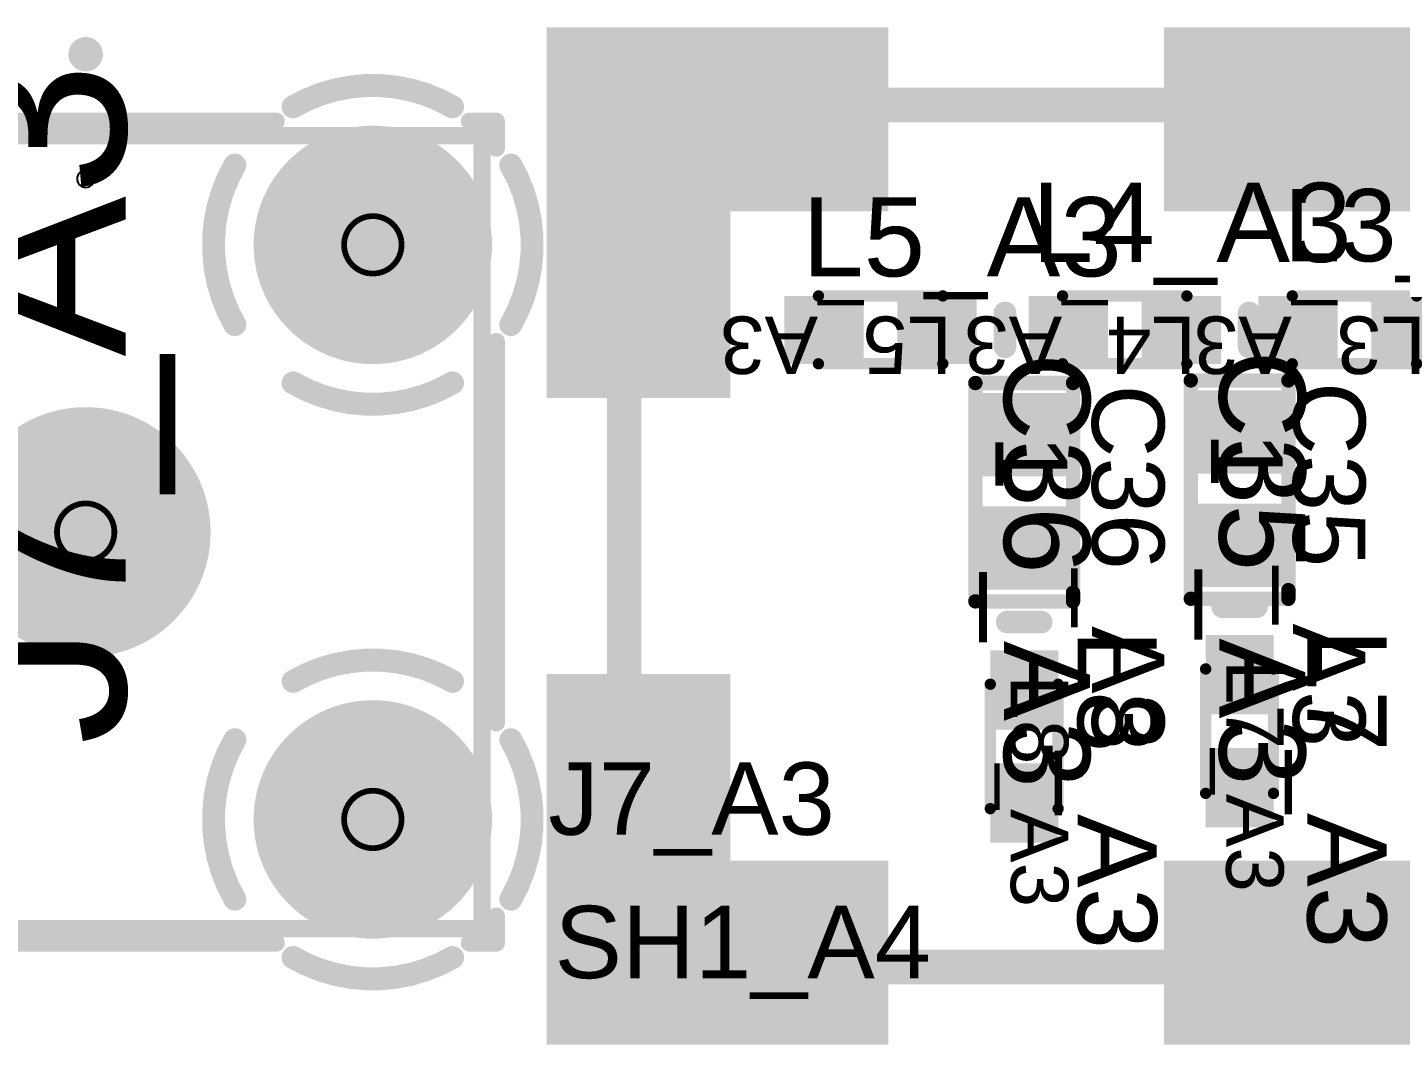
# Model space of a CAD drawing. Header units: inches. Extents: x -0.3 to 12.2, y -3.2 to 4.4.
# Drawn here: x 0.1597 to 0.6379, y 2.203 to 2.557 of the extents above; entities that cross this region are included whole.
import ezdxf

# ---------------------------------------------------------------- set-up
doc = ezdxf.new("R2010")
doc.units = ezdxf.units.IN
doc.header["$MEASUREMENT"] = 0
for name, color, linetype in [('Board Layer Stack Bottom Overlay', 54, 'Continuous'), ('Board Layer Stack Bottom Solder', 6, 'Continuous'), ('Bottom Layer_L8', 5, 'Continuous'), ('FAB', 56, 'Continuous'), ('FAB_DWG_INFO', 1, 'Continuous'), ('Inner_L3', 76, 'Continuous'), ('Inner_L6', 156, 'Continuous'), ('Mechanical 13', 56, 'Continuous'), ('Pad Holes', 156, 'Continuous'), ('Plane_L2', 76, 'Continuous'), ('Plane_L4', 136, 'Continuous'), ('Plane_L5', 16, 'Continuous'), ('Plane_L7', 216, 'Continuous'), ('Top Assembly', 6, 'Continuous'), ('Top Overlay', 2, 'Continuous'), ('Top Paste', 8, 'Continuous'), ('Top Solder', 216, 'Continuous'), ('TOP_L1', 1, 'Continuous')]:
    doc.layers.add(name, color=color, linetype=linetype)
doc.styles.add('Arial', font='', dxfattribs={"height": 0.2})
doc.styles.get('Arial').set_extended_font_data('Arial')

# ---------------------------------------------------------------- blocks, each defined once
blk = doc.blocks.new('RF_S__22')
at = {"layer": 'Top Paste'}
for points in [[(-0.41, 0.175), (-0.41, 0.115), (-0.525, 0.115), (-0.525, 0.175)], [(-0.525, 0.175), (-0.465, 0.175), (-0.465, 0.05), (-0.525, 0.05)], [(-0.17, 0.175), (-0.17, 0.115), (-0.31, 0.115), (-0.31, 0.175)], [(-0.525, -0.05), (-0.465, -0.05), (-0.465, -0.175), (-0.525, -0.175)], [(-0.525, -0.175), (-0.525, -0.115), (-0.41, -0.115), (-0.41, -0.175)], [(-0.31, -0.175), (-0.31, -0.115), (-0.17, -0.115), (-0.17, -0.175)]]:
    blk.add_hatch(color=8, dxfattribs=at).paths.add_polyline_path(points)
at = {"layer": 'Top Solder'}
for points in [[(-0.408, 0.177), (-0.408, 0.113), (-0.527, 0.113), (-0.527, 0.177)], [(-0.527, 0.177), (-0.463, 0.177), (-0.463, 0.048), (-0.527, 0.048)], [(-0.168, 0.177), (-0.168, 0.113), (-0.312, 0.113), (-0.312, 0.177)], [(-0.527, -0.048), (-0.463, -0.048), (-0.463, -0.177), (-0.527, -0.177)], [(-0.527, -0.177), (-0.527, -0.113), (-0.408, -0.113), (-0.408, -0.177)], [(-0.312, -0.177), (-0.312, -0.113), (-0.168, -0.113), (-0.168, -0.177)]]:
    blk.add_hatch(color=216, dxfattribs=at).paths.add_polyline_path(points)
at = {"layer": 'TOP_L1'}
for points in [[(-0.41, 0.175), (-0.41, 0.115), (-0.525, 0.115), (-0.525, 0.175)], [(-0.525, 0.175), (-0.465, 0.175), (-0.465, 0.05), (-0.525, 0.05)], [(-0.17, 0.175), (-0.17, 0.115), (-0.31, 0.115), (-0.31, 0.175)], [(-0.525, -0.05), (-0.465, -0.05), (-0.465, -0.175), (-0.525, -0.175)], [(-0.525, -0.175), (-0.525, -0.115), (-0.41, -0.115), (-0.41, -0.175)], [(-0.31, -0.175), (-0.31, -0.115), (-0.17, -0.115), (-0.17, -0.175)]]:
    blk.add_hatch(color=1, dxfattribs=at).paths.add_polyline_path(points)
at = {"layer": 'Top Assembly'}
for points in [[(-0.5, 0.15, 0.012, 0.012, 0), (0.5, 0.15, 0.012, 0.012, 0)], [(-0.5, -0.15, 0.012, 0.012, 0), (-0.5, 0.15, 0.012, 0.012, 0)], [(-0.5, -0.15, 0.012, 0.012, 0), (0.5, -0.15, 0.012, 0.012, 0)]]:
    blk.add_lwpolyline(points, format="xyseb", dxfattribs=at)
for points in [[(-0.503, 0.15, 0.006, 0.006, 1), (-0.497, 0.15, 0.006, 0.006, 1)], [(-0.503, 0.15, 0.006, 0.006, 1), (-0.497, 0.15, 0.006, 0.006, 1)], [(-0.503, -0.15, 0.006, 0.006, 1), (-0.497, -0.15, 0.006, 0.006, 1)], [(-0.503, -0.15, 0.006, 0.006, 1), (-0.497, -0.15, 0.006, 0.006, 1)]]:
    blk.add_lwpolyline(points, format="xyseb", close=True, dxfattribs=at)
blk = doc.blocks.new('C0402_68')
at = {"layer": 'Top Paste'}
for points in [[(-0.031, -0.0125), (-0.031, 0.0125), (-0.006, 0.0125), (-0.006, -0.0125)], [(0.0084, -0.0125), (0.0084, 0.0125), (0.0334, 0.0125), (0.0334, -0.0125)]]:
    blk.add_hatch(color=8, dxfattribs=at).paths.add_polyline_path(points)
at = {"layer": 'Top Solder'}
for points in [[(-0.033, -0.0145), (-0.033, 0.0145), (-0.004, 0.0145), (-0.004, -0.0145)], [(0.0064, -0.0145), (0.0064, 0.0145), (0.0354, 0.0145), (0.0354, -0.0145)]]:
    blk.add_hatch(color=216, dxfattribs=at).paths.add_polyline_path(points)
at = {"layer": 'TOP_L1'}
for points in [[(-0.031, -0.0125), (-0.031, 0.0125), (-0.006, 0.0125), (-0.006, -0.0125)], [(0.0084, -0.0125), (0.0084, 0.0125), (0.0334, 0.0125), (0.0334, -0.0125)]]:
    blk.add_hatch(color=1, dxfattribs=at).paths.add_polyline_path(points)
at = {"layer": 'Top Assembly'}
for points in [[(-0.0365, -0.017, 0.005, 0.005, 0), (-0.0365, 0.017, 0.005, 0.005, 0)], [(0.0395, 0.017, 0.005, 0.005, 0), (-0.0365, 0.017, 0.005, 0.005, 0)], [(0.0395, -0.017, 0.005, 0.005, 0), (0.0395, 0.017, 0.005, 0.005, 0)], [(0.0395, -0.017, 0.005, 0.005, 0), (-0.0365, -0.017, 0.005, 0.005, 0)]]:
    blk.add_lwpolyline(points, format="xyseb", dxfattribs=at)
for points in [[(-0.03775, 0.017, 0.0025, 0.0025, 1), (-0.03525, 0.017, 0.0025, 0.0025, 1)], [(-0.03775, 0.017, 0.0025, 0.0025, 1), (-0.03525, 0.017, 0.0025, 0.0025, 1)], [(0.03825, 0.017, 0.0025, 0.0025, 1), (0.04075, 0.017, 0.0025, 0.0025, 1)], [(0.03825, 0.017, 0.0025, 0.0025, 1), (0.04075, 0.017, 0.0025, 0.0025, 1)], [(-0.03775, -0.017, 0.0025, 0.0025, 1), (-0.03525, -0.017, 0.0025, 0.0025, 1)], [(-0.03775, -0.017, 0.0025, 0.0025, 1), (-0.03525, -0.017, 0.0025, 0.0025, 1)], [(0.03825, -0.017, 0.0025, 0.0025, 1), (0.04075, -0.017, 0.0025, 0.0025, 1)], [(0.03825, -0.017, 0.0025, 0.0025, 1), (0.04075, -0.017, 0.0025, 0.0025, 1)]]:
    blk.add_lwpolyline(points, format="xyseb", close=True, dxfattribs=at)
at = {"layer": 'Top Overlay'}
for points in [[(0.0365, 0.017, 0.005, 0.005, 0), (-0.0365, 0.017, 0.005, 0.005, 0)], [(-0.0365, -0.017, 0.005, 0.005, 0), (-0.0365, 0.017, 0.005, 0.005, 0)], [(0.0395, 0.017, 0.005, 0.005, 0), (0.0365, 0.017, 0.005, 0.005, 0)], [(0.0395, -0.017, 0.005, 0.005, 0), (0.0395, 0.017, 0.005, 0.005, 0)], [(0.0395, -0.017, 0.005, 0.005, 0), (-0.0365, -0.017, 0.005, 0.005, 0)]]:
    blk.add_lwpolyline(points, format="xyseb", dxfattribs=at)
for points in [[(-0.03775, 0.017, 0.0025, 0.0025, 1), (-0.03525, 0.017, 0.0025, 0.0025, 1)], [(-0.03775, 0.017, 0.0025, 0.0025, 1), (-0.03525, 0.017, 0.0025, 0.0025, 1)], [(0.03525, 0.017, 0.0025, 0.0025, 1), (0.03775, 0.017, 0.0025, 0.0025, 1)], [(0.03525, 0.017, 0.0025, 0.0025, 1), (0.03775, 0.017, 0.0025, 0.0025, 1)], [(0.03825, 0.017, 0.0025, 0.0025, 1), (0.04075, 0.017, 0.0025, 0.0025, 1)], [(0.03825, 0.017, 0.0025, 0.0025, 1), (0.04075, 0.017, 0.0025, 0.0025, 1)], [(-0.03775, -0.017, 0.0025, 0.0025, 1), (-0.03525, -0.017, 0.0025, 0.0025, 1)], [(-0.03775, -0.017, 0.0025, 0.0025, 1), (-0.03525, -0.017, 0.0025, 0.0025, 1)], [(0.03825, -0.017, 0.0025, 0.0025, 1), (0.04075, -0.017, 0.0025, 0.0025, 1)], [(0.03825, -0.017, 0.0025, 0.0025, 1), (0.04075, -0.017, 0.0025, 0.0025, 1)]]:
    blk.add_lwpolyline(points, format="xyseb", close=True, dxfattribs=at)
at = {"layer": 'FAB', "style": 'Arial'}
blk.add_text('1', height=0.025, dxfattribs=at).set_placement((-0.0185, -0.01))
at = {"layer": 'Top Assembly', "style": 'Arial'}
blk.add_text('C36_A3', height=0.03, dxfattribs=at).set_placement((-0.04693, -0.00707))
blk = doc.blocks.new('C0402_72')
at = {"layer": 'Top Paste'}
for points in [[(-0.031, -0.0125), (-0.031, 0.0125), (-0.006, 0.0125), (-0.006, -0.0125)], [(0.0084, -0.0125), (0.0084, 0.0125), (0.0334, 0.0125), (0.0334, -0.0125)]]:
    blk.add_hatch(color=8, dxfattribs=at).paths.add_polyline_path(points)
at = {"layer": 'Top Solder'}
for points in [[(-0.033, -0.0145), (-0.033, 0.0145), (-0.004, 0.0145), (-0.004, -0.0145)], [(0.0064, -0.0145), (0.0064, 0.0145), (0.0354, 0.0145), (0.0354, -0.0145)]]:
    blk.add_hatch(color=216, dxfattribs=at).paths.add_polyline_path(points)
at = {"layer": 'TOP_L1'}
for points in [[(-0.031, -0.0125), (-0.031, 0.0125), (-0.006, 0.0125), (-0.006, -0.0125)], [(0.0084, -0.0125), (0.0084, 0.0125), (0.0334, 0.0125), (0.0334, -0.0125)]]:
    blk.add_hatch(color=1, dxfattribs=at).paths.add_polyline_path(points)
at = {"layer": 'Top Assembly'}
for points in [[(-0.0365, -0.017, 0.005, 0.005, 0), (-0.0365, 0.017, 0.005, 0.005, 0)], [(0.0395, 0.017, 0.005, 0.005, 0), (-0.0365, 0.017, 0.005, 0.005, 0)], [(0.0395, -0.017, 0.005, 0.005, 0), (0.0395, 0.017, 0.005, 0.005, 0)], [(0.0395, -0.017, 0.005, 0.005, 0), (-0.0365, -0.017, 0.005, 0.005, 0)]]:
    blk.add_lwpolyline(points, format="xyseb", dxfattribs=at)
for points in [[(-0.03775, 0.017, 0.0025, 0.0025, 1), (-0.03525, 0.017, 0.0025, 0.0025, 1)], [(-0.03775, 0.017, 0.0025, 0.0025, 1), (-0.03525, 0.017, 0.0025, 0.0025, 1)], [(0.03825, 0.017, 0.0025, 0.0025, 1), (0.04075, 0.017, 0.0025, 0.0025, 1)], [(0.03825, 0.017, 0.0025, 0.0025, 1), (0.04075, 0.017, 0.0025, 0.0025, 1)], [(-0.03775, -0.017, 0.0025, 0.0025, 1), (-0.03525, -0.017, 0.0025, 0.0025, 1)], [(-0.03775, -0.017, 0.0025, 0.0025, 1), (-0.03525, -0.017, 0.0025, 0.0025, 1)], [(0.03825, -0.017, 0.0025, 0.0025, 1), (0.04075, -0.017, 0.0025, 0.0025, 1)], [(0.03825, -0.017, 0.0025, 0.0025, 1), (0.04075, -0.017, 0.0025, 0.0025, 1)]]:
    blk.add_lwpolyline(points, format="xyseb", close=True, dxfattribs=at)
at = {"layer": 'Top Overlay'}
for points in [[(0.0365, 0.017, 0.005, 0.005, 0), (-0.0365, 0.017, 0.005, 0.005, 0)], [(-0.0365, -0.017, 0.005, 0.005, 0), (-0.0365, 0.017, 0.005, 0.005, 0)], [(0.0395, 0.017, 0.005, 0.005, 0), (0.0365, 0.017, 0.005, 0.005, 0)], [(0.0395, -0.017, 0.005, 0.005, 0), (0.0395, 0.017, 0.005, 0.005, 0)], [(0.0395, -0.017, 0.005, 0.005, 0), (-0.0365, -0.017, 0.005, 0.005, 0)]]:
    blk.add_lwpolyline(points, format="xyseb", dxfattribs=at)
for points in [[(-0.03775, 0.017, 0.0025, 0.0025, 1), (-0.03525, 0.017, 0.0025, 0.0025, 1)], [(-0.03775, 0.017, 0.0025, 0.0025, 1), (-0.03525, 0.017, 0.0025, 0.0025, 1)], [(0.03525, 0.017, 0.0025, 0.0025, 1), (0.03775, 0.017, 0.0025, 0.0025, 1)], [(0.03525, 0.017, 0.0025, 0.0025, 1), (0.03775, 0.017, 0.0025, 0.0025, 1)], [(0.03825, 0.017, 0.0025, 0.0025, 1), (0.04075, 0.017, 0.0025, 0.0025, 1)], [(0.03825, 0.017, 0.0025, 0.0025, 1), (0.04075, 0.017, 0.0025, 0.0025, 1)], [(-0.03775, -0.017, 0.0025, 0.0025, 1), (-0.03525, -0.017, 0.0025, 0.0025, 1)], [(-0.03775, -0.017, 0.0025, 0.0025, 1), (-0.03525, -0.017, 0.0025, 0.0025, 1)], [(0.03825, -0.017, 0.0025, 0.0025, 1), (0.04075, -0.017, 0.0025, 0.0025, 1)], [(0.03825, -0.017, 0.0025, 0.0025, 1), (0.04075, -0.017, 0.0025, 0.0025, 1)]]:
    blk.add_lwpolyline(points, format="xyseb", close=True, dxfattribs=at)
at = {"layer": 'FAB', "style": 'Arial'}
blk.add_text('1', height=0.025, dxfattribs=at).set_placement((-0.0185, -0.01))
at = {"layer": 'Top Assembly', "style": 'Arial'}
blk.add_text('C35_A3', height=0.03, dxfattribs=at).set_placement((-0.04693, -0.00707))
blk = doc.blocks.new('0402_A_128')
at = {"layer": 'Top Paste'}
for points in [[(-0.0315, -0.00984), (-0.0315, 0.00984), (-0.00787, 0.00984), (-0.00787, -0.00984)], [(0.00787, -0.00984), (0.00787, 0.00984), (0.0315, 0.00984), (0.0315, -0.00984)]]:
    blk.add_hatch(color=8, dxfattribs=at).paths.add_polyline_path(points)
at = {"layer": 'Top Solder'}
for points in [[(-0.0335, -0.01184), (-0.0335, 0.01184), (-0.00587, 0.01184), (-0.00587, -0.01184)], [(0.00587, -0.01184), (0.00587, 0.01184), (0.0335, 0.01184), (0.0335, -0.01184)]]:
    blk.add_hatch(color=216, dxfattribs=at).paths.add_polyline_path(points)
at = {"layer": 'TOP_L1'}
for points in [[(-0.0315, -0.00984), (-0.0315, 0.00984), (-0.00787, 0.00984), (-0.00787, -0.00984)], [(0.00787, -0.00984), (0.00787, 0.00984), (0.0315, 0.00984), (0.0315, -0.00984)]]:
    blk.add_hatch(color=1, dxfattribs=at).paths.add_polyline_path(points)
at = {"layer": 'Top Assembly'}
for points in [[(0.02165, 0.01181, 0.00394, 0.00394, 0), (-0.02165, 0.01181, 0.00394, 0.00394, 0)], [(-0.02165, -0.01181, 0.00394, 0.00394, 0), (-0.02165, 0.01181, 0.00394, 0.00394, 0)], [(0.02165, -0.01181, 0.00394, 0.00394, 0), (0.02165, 0.01181, 0.00394, 0.00394, 0)], [(0.02165, -0.01181, 0.00394, 0.00394, 0), (-0.02165, -0.01181, 0.00394, 0.00394, 0)]]:
    blk.add_lwpolyline(points, format="xyseb", dxfattribs=at)
for points in [[(-0.02264, 0.01181, 0.00197, 0.00197, 1), (-0.02067, 0.01181, 0.00197, 0.00197, 1)], [(-0.02264, 0.01181, 0.00197, 0.00197, 1), (-0.02067, 0.01181, 0.00197, 0.00197, 1)], [(0.02067, 0.01181, 0.00197, 0.00197, 1), (0.02264, 0.01181, 0.00197, 0.00197, 1)], [(0.02067, 0.01181, 0.00197, 0.00197, 1), (0.02264, 0.01181, 0.00197, 0.00197, 1)], [(-0.02264, -0.01181, 0.00197, 0.00197, 1), (-0.02067, -0.01181, 0.00197, 0.00197, 1)], [(-0.02264, -0.01181, 0.00197, 0.00197, 1), (-0.02067, -0.01181, 0.00197, 0.00197, 1)], [(0.02067, -0.01181, 0.00197, 0.00197, 1), (0.02264, -0.01181, 0.00197, 0.00197, 1)], [(0.02067, -0.01181, 0.00197, 0.00197, 1), (0.02264, -0.01181, 0.00197, 0.00197, 1)]]:
    blk.add_lwpolyline(points, format="xyseb", close=True, dxfattribs=at)
at = {"layer": 'Top Overlay'}
blk.add_lwpolyline([(-0.04331, -0.00591, 0.00787, 0.00787, 0), (-0.04331, 0.00591, 0.00787, 0.00787, 0)], format="xyseb", dxfattribs=at)
for points in [[(-0.04528, 0.00591, 0.00394, 0.00394, 1), (-0.04134, 0.00591, 0.00394, 0.00394, 1)], [(-0.04528, -0.00591, 0.00394, 0.00394, 1), (-0.04134, -0.00591, 0.00394, 0.00394, 1)]]:
    blk.add_lwpolyline(points, format="xyseb", close=True, dxfattribs=at)
at = {"layer": 'Top Assembly', "style": 'Arial'}
blk.add_text('L8_A3', height=0.02, dxfattribs=at).set_placement((-0.02483, -0.00466))
blk = doc.blocks.new('0402_A_132')
at = {"layer": 'Top Paste'}
for points in [[(-0.0315, -0.00984), (-0.0315, 0.00984), (-0.00787, 0.00984), (-0.00787, -0.00984)], [(0.00787, -0.00984), (0.00787, 0.00984), (0.0315, 0.00984), (0.0315, -0.00984)]]:
    blk.add_hatch(color=8, dxfattribs=at).paths.add_polyline_path(points)
at = {"layer": 'Top Solder'}
for points in [[(-0.0335, -0.01184), (-0.0335, 0.01184), (-0.00587, 0.01184), (-0.00587, -0.01184)], [(0.00587, -0.01184), (0.00587, 0.01184), (0.0335, 0.01184), (0.0335, -0.01184)]]:
    blk.add_hatch(color=216, dxfattribs=at).paths.add_polyline_path(points)
at = {"layer": 'TOP_L1'}
for points in [[(-0.0315, -0.00984), (-0.0315, 0.00984), (-0.00787, 0.00984), (-0.00787, -0.00984)], [(0.00787, -0.00984), (0.00787, 0.00984), (0.0315, 0.00984), (0.0315, -0.00984)]]:
    blk.add_hatch(color=1, dxfattribs=at).paths.add_polyline_path(points)
at = {"layer": 'Top Assembly'}
for points in [[(0.02165, 0.01181, 0.00394, 0.00394, 0), (-0.02165, 0.01181, 0.00394, 0.00394, 0)], [(-0.02165, -0.01181, 0.00394, 0.00394, 0), (-0.02165, 0.01181, 0.00394, 0.00394, 0)], [(0.02165, -0.01181, 0.00394, 0.00394, 0), (0.02165, 0.01181, 0.00394, 0.00394, 0)], [(0.02165, -0.01181, 0.00394, 0.00394, 0), (-0.02165, -0.01181, 0.00394, 0.00394, 0)]]:
    blk.add_lwpolyline(points, format="xyseb", dxfattribs=at)
for points in [[(-0.02264, 0.01181, 0.00197, 0.00197, 1), (-0.02067, 0.01181, 0.00197, 0.00197, 1)], [(-0.02264, 0.01181, 0.00197, 0.00197, 1), (-0.02067, 0.01181, 0.00197, 0.00197, 1)], [(0.02067, 0.01181, 0.00197, 0.00197, 1), (0.02264, 0.01181, 0.00197, 0.00197, 1)], [(0.02067, 0.01181, 0.00197, 0.00197, 1), (0.02264, 0.01181, 0.00197, 0.00197, 1)], [(-0.02264, -0.01181, 0.00197, 0.00197, 1), (-0.02067, -0.01181, 0.00197, 0.00197, 1)], [(-0.02264, -0.01181, 0.00197, 0.00197, 1), (-0.02067, -0.01181, 0.00197, 0.00197, 1)], [(0.02067, -0.01181, 0.00197, 0.00197, 1), (0.02264, -0.01181, 0.00197, 0.00197, 1)], [(0.02067, -0.01181, 0.00197, 0.00197, 1), (0.02264, -0.01181, 0.00197, 0.00197, 1)]]:
    blk.add_lwpolyline(points, format="xyseb", close=True, dxfattribs=at)
at = {"layer": 'Top Overlay'}
blk.add_lwpolyline([(-0.04331, -0.00591, 0.00787, 0.00787, 0), (-0.04331, 0.00591, 0.00787, 0.00787, 0)], format="xyseb", dxfattribs=at)
for points in [[(-0.04528, 0.00591, 0.00394, 0.00394, 1), (-0.04134, 0.00591, 0.00394, 0.00394, 1)], [(-0.04528, -0.00591, 0.00394, 0.00394, 1), (-0.04134, -0.00591, 0.00394, 0.00394, 1)]]:
    blk.add_lwpolyline(points, format="xyseb", close=True, dxfattribs=at)
at = {"layer": 'Top Assembly', "style": 'Arial'}
blk.add_text('L7_A3', height=0.02, dxfattribs=at).set_placement((-0.02483, -0.00466))
blk = doc.blocks.new('0402_A_140')
at = {"layer": 'Top Paste'}
for points in [[(-0.0315, -0.00984), (-0.0315, 0.00984), (-0.00787, 0.00984), (-0.00787, -0.00984)], [(0.00787, -0.00984), (0.00787, 0.00984), (0.0315, 0.00984), (0.0315, -0.00984)]]:
    blk.add_hatch(color=8, dxfattribs=at).paths.add_polyline_path(points)
at = {"layer": 'Top Solder'}
for points in [[(-0.0335, -0.01184), (-0.0335, 0.01184), (-0.00587, 0.01184), (-0.00587, -0.01184)], [(0.00587, -0.01184), (0.00587, 0.01184), (0.0335, 0.01184), (0.0335, -0.01184)]]:
    blk.add_hatch(color=216, dxfattribs=at).paths.add_polyline_path(points)
at = {"layer": 'TOP_L1'}
for points in [[(-0.0315, -0.00984), (-0.0315, 0.00984), (-0.00787, 0.00984), (-0.00787, -0.00984)], [(0.00787, -0.00984), (0.00787, 0.00984), (0.0315, 0.00984), (0.0315, -0.00984)]]:
    blk.add_hatch(color=1, dxfattribs=at).paths.add_polyline_path(points)
at = {"layer": 'Top Assembly'}
for points in [[(0.02165, 0.01181, 0.00394, 0.00394, 0), (-0.02165, 0.01181, 0.00394, 0.00394, 0)], [(-0.02165, 0.01181, 0.00394, 0.00394, 0), (-0.02165, -0.01181, 0.00394, 0.00394, 0)], [(0.02165, 0.01181, 0.00394, 0.00394, 0), (0.02165, -0.01181, 0.00394, 0.00394, 0)], [(0.02165, -0.01181, 0.00394, 0.00394, 0), (-0.02165, -0.01181, 0.00394, 0.00394, 0)]]:
    blk.add_lwpolyline(points, format="xyseb", dxfattribs=at)
for points in [[(-0.02264, 0.01181, 0.00197, 0.00197, 1), (-0.02067, 0.01181, 0.00197, 0.00197, 1)], [(-0.02264, 0.01181, 0.00197, 0.00197, 1), (-0.02067, 0.01181, 0.00197, 0.00197, 1)], [(0.02067, 0.01181, 0.00197, 0.00197, 1), (0.02264, 0.01181, 0.00197, 0.00197, 1)], [(0.02067, 0.01181, 0.00197, 0.00197, 1), (0.02264, 0.01181, 0.00197, 0.00197, 1)], [(-0.02264, -0.01181, 0.00197, 0.00197, 1), (-0.02067, -0.01181, 0.00197, 0.00197, 1)], [(-0.02264, -0.01181, 0.00197, 0.00197, 1), (-0.02067, -0.01181, 0.00197, 0.00197, 1)], [(0.02067, -0.01181, 0.00197, 0.00197, 1), (0.02264, -0.01181, 0.00197, 0.00197, 1)], [(0.02067, -0.01181, 0.00197, 0.00197, 1), (0.02264, -0.01181, 0.00197, 0.00197, 1)]]:
    blk.add_lwpolyline(points, format="xyseb", close=True, dxfattribs=at)
at = {"layer": 'Top Overlay'}
blk.add_lwpolyline([(-0.04331, 0.00591, 0.00787, 0.00787, 0), (-0.04331, -0.00591, 0.00787, 0.00787, 0)], format="xyseb", dxfattribs=at)
for points in [[(-0.04528, 0.00591, 0.00394, 0.00394, 1), (-0.04134, 0.00591, 0.00394, 0.00394, 1)], [(-0.04528, -0.00591, 0.00394, 0.00394, 1), (-0.04134, -0.00591, 0.00394, 0.00394, 1)]]:
    blk.add_lwpolyline(points, format="xyseb", close=True, dxfattribs=at)
at = {"layer": 'Top Assembly', "style": 'Arial'}
blk.add_text('L5_A3', height=0.02, dxfattribs=at).set_placement((-0.02483, -0.00465))
blk = doc.blocks.new('0402_A_144')
at = {"layer": 'Top Paste'}
for points in [[(-0.0315, -0.00984), (-0.0315, 0.00984), (-0.00787, 0.00984), (-0.00787, -0.00984)], [(0.00787, -0.00984), (0.00787, 0.00984), (0.0315, 0.00984), (0.0315, -0.00984)]]:
    blk.add_hatch(color=8, dxfattribs=at).paths.add_polyline_path(points)
at = {"layer": 'Top Solder'}
for points in [[(-0.0335, -0.01184), (-0.0335, 0.01184), (-0.00587, 0.01184), (-0.00587, -0.01184)], [(0.00587, -0.01184), (0.00587, 0.01184), (0.0335, 0.01184), (0.0335, -0.01184)]]:
    blk.add_hatch(color=216, dxfattribs=at).paths.add_polyline_path(points)
at = {"layer": 'TOP_L1'}
for points in [[(-0.0315, -0.00984), (-0.0315, 0.00984), (-0.00787, 0.00984), (-0.00787, -0.00984)], [(0.00787, -0.00984), (0.00787, 0.00984), (0.0315, 0.00984), (0.0315, -0.00984)]]:
    blk.add_hatch(color=1, dxfattribs=at).paths.add_polyline_path(points)
at = {"layer": 'Top Assembly'}
for points in [[(0.02165, 0.01181, 0.00394, 0.00394, 0), (-0.02165, 0.01181, 0.00394, 0.00394, 0)], [(-0.02165, 0.01181, 0.00394, 0.00394, 0), (-0.02165, -0.01181, 0.00394, 0.00394, 0)], [(0.02165, 0.01181, 0.00394, 0.00394, 0), (0.02165, -0.01181, 0.00394, 0.00394, 0)], [(0.02165, -0.01181, 0.00394, 0.00394, 0), (-0.02165, -0.01181, 0.00394, 0.00394, 0)]]:
    blk.add_lwpolyline(points, format="xyseb", dxfattribs=at)
for points in [[(-0.02264, 0.01181, 0.00197, 0.00197, 1), (-0.02067, 0.01181, 0.00197, 0.00197, 1)], [(-0.02264, 0.01181, 0.00197, 0.00197, 1), (-0.02067, 0.01181, 0.00197, 0.00197, 1)], [(0.02067, 0.01181, 0.00197, 0.00197, 1), (0.02264, 0.01181, 0.00197, 0.00197, 1)], [(0.02067, 0.01181, 0.00197, 0.00197, 1), (0.02264, 0.01181, 0.00197, 0.00197, 1)], [(-0.02264, -0.01181, 0.00197, 0.00197, 1), (-0.02067, -0.01181, 0.00197, 0.00197, 1)], [(-0.02264, -0.01181, 0.00197, 0.00197, 1), (-0.02067, -0.01181, 0.00197, 0.00197, 1)], [(0.02067, -0.01181, 0.00197, 0.00197, 1), (0.02264, -0.01181, 0.00197, 0.00197, 1)], [(0.02067, -0.01181, 0.00197, 0.00197, 1), (0.02264, -0.01181, 0.00197, 0.00197, 1)]]:
    blk.add_lwpolyline(points, format="xyseb", close=True, dxfattribs=at)
at = {"layer": 'Top Overlay'}
blk.add_lwpolyline([(-0.04331, 0.00591, 0.00787, 0.00787, 0), (-0.04331, -0.00591, 0.00787, 0.00787, 0)], format="xyseb", dxfattribs=at)
for points in [[(-0.04528, 0.00591, 0.00394, 0.00394, 1), (-0.04134, 0.00591, 0.00394, 0.00394, 1)], [(-0.04528, -0.00591, 0.00394, 0.00394, 1), (-0.04134, -0.00591, 0.00394, 0.00394, 1)]]:
    blk.add_lwpolyline(points, format="xyseb", close=True, dxfattribs=at)
at = {"layer": 'Top Assembly', "style": 'Arial'}
blk.add_text('L4_A3', height=0.02, dxfattribs=at).set_placement((-0.02483, -0.00465))
blk = doc.blocks.new('0402_A_148')
at = {"layer": 'Top Paste'}
for points in [[(-0.0315, -0.00984), (-0.0315, 0.00984), (-0.00787, 0.00984), (-0.00787, -0.00984)], [(0.00787, -0.00984), (0.00787, 0.00984), (0.0315, 0.00984), (0.0315, -0.00984)]]:
    blk.add_hatch(color=8, dxfattribs=at).paths.add_polyline_path(points)
at = {"layer": 'Top Solder'}
for points in [[(-0.0335, -0.01184), (-0.0335, 0.01184), (-0.00587, 0.01184), (-0.00587, -0.01184)], [(0.00587, -0.01184), (0.00587, 0.01184), (0.0335, 0.01184), (0.0335, -0.01184)]]:
    blk.add_hatch(color=216, dxfattribs=at).paths.add_polyline_path(points)
at = {"layer": 'TOP_L1'}
for points in [[(-0.0315, -0.00984), (-0.0315, 0.00984), (-0.00787, 0.00984), (-0.00787, -0.00984)], [(0.00787, -0.00984), (0.00787, 0.00984), (0.0315, 0.00984), (0.0315, -0.00984)]]:
    blk.add_hatch(color=1, dxfattribs=at).paths.add_polyline_path(points)
at = {"layer": 'Top Assembly'}
for points in [[(0.02165, 0.01181, 0.00394, 0.00394, 0), (-0.02165, 0.01181, 0.00394, 0.00394, 0)], [(-0.02165, 0.01181, 0.00394, 0.00394, 0), (-0.02165, -0.01181, 0.00394, 0.00394, 0)], [(0.02165, 0.01181, 0.00394, 0.00394, 0), (0.02165, -0.01181, 0.00394, 0.00394, 0)], [(0.02165, -0.01181, 0.00394, 0.00394, 0), (-0.02165, -0.01181, 0.00394, 0.00394, 0)]]:
    blk.add_lwpolyline(points, format="xyseb", dxfattribs=at)
for points in [[(-0.02264, 0.01181, 0.00197, 0.00197, 1), (-0.02067, 0.01181, 0.00197, 0.00197, 1)], [(-0.02264, 0.01181, 0.00197, 0.00197, 1), (-0.02067, 0.01181, 0.00197, 0.00197, 1)], [(0.02067, 0.01181, 0.00197, 0.00197, 1), (0.02264, 0.01181, 0.00197, 0.00197, 1)], [(0.02067, 0.01181, 0.00197, 0.00197, 1), (0.02264, 0.01181, 0.00197, 0.00197, 1)], [(-0.02264, -0.01181, 0.00197, 0.00197, 1), (-0.02067, -0.01181, 0.00197, 0.00197, 1)], [(-0.02264, -0.01181, 0.00197, 0.00197, 1), (-0.02067, -0.01181, 0.00197, 0.00197, 1)], [(0.02067, -0.01181, 0.00197, 0.00197, 1), (0.02264, -0.01181, 0.00197, 0.00197, 1)], [(0.02067, -0.01181, 0.00197, 0.00197, 1), (0.02264, -0.01181, 0.00197, 0.00197, 1)]]:
    blk.add_lwpolyline(points, format="xyseb", close=True, dxfattribs=at)
at = {"layer": 'Top Overlay'}
blk.add_lwpolyline([(-0.04331, 0.00591, 0.00787, 0.00787, 0), (-0.04331, -0.00591, 0.00787, 0.00787, 0)], format="xyseb", dxfattribs=at)
for points in [[(-0.04528, 0.00591, 0.00394, 0.00394, 1), (-0.04134, 0.00591, 0.00394, 0.00394, 1)], [(-0.04528, -0.00591, 0.00394, 0.00394, 1), (-0.04134, -0.00591, 0.00394, 0.00394, 1)]]:
    blk.add_lwpolyline(points, format="xyseb", close=True, dxfattribs=at)
at = {"layer": 'Top Assembly', "style": 'Arial'}
blk.add_text('L3_A3', height=0.02, dxfattribs=at).set_placement((-0.02483, -0.00465))
blk = doc.blocks.new('CONN_SMA_J_P_H_RA_TH1_SAI_164')
at = {"layer": 'Board Layer Stack Bottom Solder'}
h = blk.add_hatch(color=6, dxfattribs=at)
edge = h.paths.add_edge_path()
edge.add_arc((0, 0), 0.0415, 0, 360)
h = blk.add_hatch(color=6, dxfattribs=at)
edge = h.paths.add_edge_path()
edge.add_arc((-0.1, -0.1), 0.0415, 0, 360)
h = blk.add_hatch(color=6, dxfattribs=at)
edge = h.paths.add_edge_path()
edge.add_arc((0.1, -0.1), 0.0415, 0, 360)
at = {"layer": 'Bottom Layer_L8'}
h = blk.add_hatch(color=5, dxfattribs=at)
edge = h.paths.add_edge_path()
edge.add_arc((0, 0), 0.0415, 0, 360)
h = blk.add_hatch(color=5, dxfattribs=at)
edge = h.paths.add_edge_path()
edge.add_arc((-0.1, -0.1), 0.0415, 0, 360)
h = blk.add_hatch(color=5, dxfattribs=at)
edge = h.paths.add_edge_path()
edge.add_arc((0.1, -0.1), 0.0415, 0, 360)
at = {"layer": 'Inner_L3'}
h = blk.add_hatch(color=76, dxfattribs=at)
edge = h.paths.add_edge_path()
edge.add_arc((0, 0), 0.0415, 0, 360)
h = blk.add_hatch(color=76, dxfattribs=at)
edge = h.paths.add_edge_path()
edge.add_arc((-0.1, -0.1), 0.0415, 0, 360)
h = blk.add_hatch(color=76, dxfattribs=at)
edge = h.paths.add_edge_path()
edge.add_arc((0.1, -0.1), 0.0415, 0, 360)
at = {"layer": 'Inner_L6'}
h = blk.add_hatch(color=156, dxfattribs=at)
edge = h.paths.add_edge_path()
edge.add_arc((0, 0), 0.0415, 0, 360)
h = blk.add_hatch(color=156, dxfattribs=at)
edge = h.paths.add_edge_path()
edge.add_arc((-0.1, -0.1), 0.0415, 0, 360)
h = blk.add_hatch(color=156, dxfattribs=at)
edge = h.paths.add_edge_path()
edge.add_arc((0.1, -0.1), 0.0415, 0, 360)
at = {"layer": 'Pad Holes'}
h = blk.add_hatch(color=7, dxfattribs=at)
edge = h.paths.add_edge_path()
edge.add_arc((0, 0), 0.0315, 0, 360)
h = blk.add_hatch(color=7, dxfattribs=at)
edge = h.paths.add_edge_path()
edge.add_arc((-0.1, -0.1), 0.0315, 0, 360)
h = blk.add_hatch(color=7, dxfattribs=at)
edge = h.paths.add_edge_path()
edge.add_arc((0.1, -0.1), 0.0315, 0, 360)
at = {"layer": 'Plane_L2'}
h = blk.add_hatch(color=76, dxfattribs=at)
edge = h.paths.add_edge_path()
edge.add_arc((0, 0), 0.0435, 0, 360)
at = {"layer": 'Plane_L4'}
h = blk.add_hatch(color=136, dxfattribs=at)
edge = h.paths.add_edge_path()
edge.add_arc((0, 0), 0.0435, 0, 360)
at = {"layer": 'Plane_L5'}
h = blk.add_hatch(color=16, dxfattribs=at)
edge = h.paths.add_edge_path()
edge.add_arc((0, 0), 0.0435, 0, 360)
at = {"layer": 'Plane_L7'}
h = blk.add_hatch(color=216, dxfattribs=at)
edge = h.paths.add_edge_path()
edge.add_arc((0, 0), 0.0435, 0, 360)
at = {"layer": 'Top Solder'}
h = blk.add_hatch(color=216, dxfattribs=at)
edge = h.paths.add_edge_path()
edge.add_arc((0, 0), 0.0415, 0, 360)
h = blk.add_hatch(color=216, dxfattribs=at)
edge = h.paths.add_edge_path()
edge.add_arc((-0.1, -0.1), 0.0415, 0, 360)
h = blk.add_hatch(color=216, dxfattribs=at)
edge = h.paths.add_edge_path()
edge.add_arc((0.1, -0.1), 0.0415, 0, 360)
at = {"layer": 'TOP_L1'}
h = blk.add_hatch(color=1, dxfattribs=at)
edge = h.paths.add_edge_path()
edge.add_arc((0, 0), 0.0415, 0, 360)
h = blk.add_hatch(color=1, dxfattribs=at)
edge = h.paths.add_edge_path()
edge.add_arc((-0.1, -0.1), 0.0415, 0, 360)
h = blk.add_hatch(color=1, dxfattribs=at)
edge = h.paths.add_edge_path()
edge.add_arc((0.1, -0.1), 0.0415, 0, 360)
at = {"layer": 'Mechanical 13'}
for points in [[(0.126, 0, 1), (0.12, 0, 1)], [(0.12, 0, 1), (0.12, 0, 1)], [(0.126, 0, 1), (0.126, 0, 1)]]:
    blk.add_lwpolyline(points, format="xyb", close=True, dxfattribs=at)
at = {"layer": 'Plane_L2'}
for points in [[(-0.12775, -0.05194, 0.008, 0.008, -0.267949), (-0.07225, -0.05194, 0.008, 0.008, 0)], [(0.07225, -0.05194, 0.008, 0.008, -0.267949), (0.12775, -0.05194, 0.008, 0.008, 0)], [(-0.14806, -0.12775, 0.008, 0.008, -0.267949), (-0.14806, -0.07225, 0.008, 0.008, 0)], [(-0.05194, -0.07225, 0.008, 0.008, -0.267949), (-0.05194, -0.12775, 0.008, 0.008, 0)], [(0.05194, -0.12775, 0.008, 0.008, -0.267949), (0.05194, -0.07225, 0.008, 0.008, 0)], [(0.14806, -0.07225, 0.008, 0.008, -0.267949), (0.14806, -0.12775, 0.008, 0.008, 0)], [(-0.07225, -0.14806, 0.008, 0.008, -0.267949), (-0.12775, -0.14806, 0.008, 0.008, 0)], [(0.12775, -0.14806, 0.008, 0.008, -0.267949), (0.07225, -0.14806, 0.008, 0.008, 0)]]:
    blk.add_lwpolyline(points, format="xyseb", dxfattribs=at)
for points in [[(-0.12975, -0.05194, 0.004, 0.004, 1), (-0.12575, -0.05194, 0.004, 0.004, 1)], [(-0.07425, -0.05194, 0.004, 0.004, 1), (-0.07025, -0.05194, 0.004, 0.004, 1)], [(0.07025, -0.05194, 0.004, 0.004, 1), (0.07425, -0.05194, 0.004, 0.004, 1)], [(0.12575, -0.05194, 0.004, 0.004, 1), (0.12975, -0.05194, 0.004, 0.004, 1)], [(-0.15006, -0.07225, 0.004, 0.004, 1), (-0.14606, -0.07225, 0.004, 0.004, 1)], [(-0.05394, -0.07225, 0.004, 0.004, 1), (-0.04994, -0.07225, 0.004, 0.004, 1)], [(0.04994, -0.07225, 0.004, 0.004, 1), (0.05394, -0.07225, 0.004, 0.004, 1)], [(0.14606, -0.07225, 0.004, 0.004, 1), (0.15006, -0.07225, 0.004, 0.004, 1)], [(-0.15006, -0.12775, 0.004, 0.004, 1), (-0.14606, -0.12775, 0.004, 0.004, 1)], [(-0.05394, -0.12775, 0.004, 0.004, 1), (-0.04994, -0.12775, 0.004, 0.004, 1)], [(0.04994, -0.12775, 0.004, 0.004, 1), (0.05394, -0.12775, 0.004, 0.004, 1)], [(0.14606, -0.12775, 0.004, 0.004, 1), (0.15006, -0.12775, 0.004, 0.004, 1)], [(-0.12975, -0.14806, 0.004, 0.004, 1), (-0.12575, -0.14806, 0.004, 0.004, 1)], [(-0.07425, -0.14806, 0.004, 0.004, 1), (-0.07025, -0.14806, 0.004, 0.004, 1)], [(0.07025, -0.14806, 0.004, 0.004, 1), (0.07425, -0.14806, 0.004, 0.004, 1)], [(0.12575, -0.14806, 0.004, 0.004, 1), (0.12975, -0.14806, 0.004, 0.004, 1)]]:
    blk.add_lwpolyline(points, format="xyseb", close=True, dxfattribs=at)
at = {"layer": 'Plane_L4'}
for points in [[(-0.12775, -0.05194, 0.008, 0.008, -0.267949), (-0.07225, -0.05194, 0.008, 0.008, 0)], [(0.07225, -0.05194, 0.008, 0.008, -0.267949), (0.12775, -0.05194, 0.008, 0.008, 0)], [(-0.14806, -0.12775, 0.008, 0.008, -0.267949), (-0.14806, -0.07225, 0.008, 0.008, 0)], [(-0.05194, -0.07225, 0.008, 0.008, -0.267949), (-0.05194, -0.12775, 0.008, 0.008, 0)], [(0.05194, -0.12775, 0.008, 0.008, -0.267949), (0.05194, -0.07225, 0.008, 0.008, 0)], [(0.14806, -0.07225, 0.008, 0.008, -0.267949), (0.14806, -0.12775, 0.008, 0.008, 0)], [(-0.07225, -0.14806, 0.008, 0.008, -0.267949), (-0.12775, -0.14806, 0.008, 0.008, 0)], [(0.12775, -0.14806, 0.008, 0.008, -0.267949), (0.07225, -0.14806, 0.008, 0.008, 0)]]:
    blk.add_lwpolyline(points, format="xyseb", dxfattribs=at)
for points in [[(-0.12975, -0.05194, 0.004, 0.004, 1), (-0.12575, -0.05194, 0.004, 0.004, 1)], [(-0.07425, -0.05194, 0.004, 0.004, 1), (-0.07025, -0.05194, 0.004, 0.004, 1)], [(0.07025, -0.05194, 0.004, 0.004, 1), (0.07425, -0.05194, 0.004, 0.004, 1)], [(0.12575, -0.05194, 0.004, 0.004, 1), (0.12975, -0.05194, 0.004, 0.004, 1)], [(-0.15006, -0.07225, 0.004, 0.004, 1), (-0.14606, -0.07225, 0.004, 0.004, 1)], [(-0.05394, -0.07225, 0.004, 0.004, 1), (-0.04994, -0.07225, 0.004, 0.004, 1)], [(0.04994, -0.07225, 0.004, 0.004, 1), (0.05394, -0.07225, 0.004, 0.004, 1)], [(0.14606, -0.07225, 0.004, 0.004, 1), (0.15006, -0.07225, 0.004, 0.004, 1)], [(-0.15006, -0.12775, 0.004, 0.004, 1), (-0.14606, -0.12775, 0.004, 0.004, 1)], [(-0.05394, -0.12775, 0.004, 0.004, 1), (-0.04994, -0.12775, 0.004, 0.004, 1)], [(0.04994, -0.12775, 0.004, 0.004, 1), (0.05394, -0.12775, 0.004, 0.004, 1)], [(0.14606, -0.12775, 0.004, 0.004, 1), (0.15006, -0.12775, 0.004, 0.004, 1)], [(-0.12975, -0.14806, 0.004, 0.004, 1), (-0.12575, -0.14806, 0.004, 0.004, 1)], [(-0.07425, -0.14806, 0.004, 0.004, 1), (-0.07025, -0.14806, 0.004, 0.004, 1)], [(0.07025, -0.14806, 0.004, 0.004, 1), (0.07425, -0.14806, 0.004, 0.004, 1)], [(0.12575, -0.14806, 0.004, 0.004, 1), (0.12975, -0.14806, 0.004, 0.004, 1)]]:
    blk.add_lwpolyline(points, format="xyseb", close=True, dxfattribs=at)
at = {"layer": 'Plane_L5'}
for points in [[(-0.12775, -0.05194, 0.008, 0.008, -0.267949), (-0.07225, -0.05194, 0.008, 0.008, 0)], [(0.07225, -0.05194, 0.008, 0.008, -0.267949), (0.12775, -0.05194, 0.008, 0.008, 0)], [(-0.14806, -0.12775, 0.008, 0.008, -0.267949), (-0.14806, -0.07225, 0.008, 0.008, 0)], [(-0.05194, -0.07225, 0.008, 0.008, -0.267949), (-0.05194, -0.12775, 0.008, 0.008, 0)], [(0.05194, -0.12775, 0.008, 0.008, -0.267949), (0.05194, -0.07225, 0.008, 0.008, 0)], [(0.14806, -0.07225, 0.008, 0.008, -0.267949), (0.14806, -0.12775, 0.008, 0.008, 0)], [(-0.07225, -0.14806, 0.008, 0.008, -0.267949), (-0.12775, -0.14806, 0.008, 0.008, 0)], [(0.12775, -0.14806, 0.008, 0.008, -0.267949), (0.07225, -0.14806, 0.008, 0.008, 0)]]:
    blk.add_lwpolyline(points, format="xyseb", dxfattribs=at)
for points in [[(-0.12975, -0.05194, 0.004, 0.004, 1), (-0.12575, -0.05194, 0.004, 0.004, 1)], [(-0.07425, -0.05194, 0.004, 0.004, 1), (-0.07025, -0.05194, 0.004, 0.004, 1)], [(0.07025, -0.05194, 0.004, 0.004, 1), (0.07425, -0.05194, 0.004, 0.004, 1)], [(0.12575, -0.05194, 0.004, 0.004, 1), (0.12975, -0.05194, 0.004, 0.004, 1)], [(-0.15006, -0.07225, 0.004, 0.004, 1), (-0.14606, -0.07225, 0.004, 0.004, 1)], [(-0.05394, -0.07225, 0.004, 0.004, 1), (-0.04994, -0.07225, 0.004, 0.004, 1)], [(0.04994, -0.07225, 0.004, 0.004, 1), (0.05394, -0.07225, 0.004, 0.004, 1)], [(0.14606, -0.07225, 0.004, 0.004, 1), (0.15006, -0.07225, 0.004, 0.004, 1)], [(-0.15006, -0.12775, 0.004, 0.004, 1), (-0.14606, -0.12775, 0.004, 0.004, 1)], [(-0.05394, -0.12775, 0.004, 0.004, 1), (-0.04994, -0.12775, 0.004, 0.004, 1)], [(0.04994, -0.12775, 0.004, 0.004, 1), (0.05394, -0.12775, 0.004, 0.004, 1)], [(0.14606, -0.12775, 0.004, 0.004, 1), (0.15006, -0.12775, 0.004, 0.004, 1)], [(-0.12975, -0.14806, 0.004, 0.004, 1), (-0.12575, -0.14806, 0.004, 0.004, 1)], [(-0.07425, -0.14806, 0.004, 0.004, 1), (-0.07025, -0.14806, 0.004, 0.004, 1)], [(0.07025, -0.14806, 0.004, 0.004, 1), (0.07425, -0.14806, 0.004, 0.004, 1)], [(0.12575, -0.14806, 0.004, 0.004, 1), (0.12975, -0.14806, 0.004, 0.004, 1)]]:
    blk.add_lwpolyline(points, format="xyseb", close=True, dxfattribs=at)
at = {"layer": 'Plane_L7'}
for points in [[(-0.12775, -0.05194, 0.008, 0.008, -0.267949), (-0.07225, -0.05194, 0.008, 0.008, 0)], [(0.07225, -0.05194, 0.008, 0.008, -0.267949), (0.12775, -0.05194, 0.008, 0.008, 0)], [(-0.14806, -0.12775, 0.008, 0.008, -0.267949), (-0.14806, -0.07225, 0.008, 0.008, 0)], [(-0.05194, -0.07225, 0.008, 0.008, -0.267949), (-0.05194, -0.12775, 0.008, 0.008, 0)], [(0.05194, -0.12775, 0.008, 0.008, -0.267949), (0.05194, -0.07225, 0.008, 0.008, 0)], [(0.14806, -0.07225, 0.008, 0.008, -0.267949), (0.14806, -0.12775, 0.008, 0.008, 0)], [(-0.07225, -0.14806, 0.008, 0.008, -0.267949), (-0.12775, -0.14806, 0.008, 0.008, 0)], [(0.12775, -0.14806, 0.008, 0.008, -0.267949), (0.07225, -0.14806, 0.008, 0.008, 0)]]:
    blk.add_lwpolyline(points, format="xyseb", dxfattribs=at)
for points in [[(-0.12975, -0.05194, 0.004, 0.004, 1), (-0.12575, -0.05194, 0.004, 0.004, 1)], [(-0.07425, -0.05194, 0.004, 0.004, 1), (-0.07025, -0.05194, 0.004, 0.004, 1)], [(0.07025, -0.05194, 0.004, 0.004, 1), (0.07425, -0.05194, 0.004, 0.004, 1)], [(0.12575, -0.05194, 0.004, 0.004, 1), (0.12975, -0.05194, 0.004, 0.004, 1)], [(-0.15006, -0.07225, 0.004, 0.004, 1), (-0.14606, -0.07225, 0.004, 0.004, 1)], [(-0.05394, -0.07225, 0.004, 0.004, 1), (-0.04994, -0.07225, 0.004, 0.004, 1)], [(0.04994, -0.07225, 0.004, 0.004, 1), (0.05394, -0.07225, 0.004, 0.004, 1)], [(0.14606, -0.07225, 0.004, 0.004, 1), (0.15006, -0.07225, 0.004, 0.004, 1)], [(-0.15006, -0.12775, 0.004, 0.004, 1), (-0.14606, -0.12775, 0.004, 0.004, 1)], [(-0.05394, -0.12775, 0.004, 0.004, 1), (-0.04994, -0.12775, 0.004, 0.004, 1)], [(0.04994, -0.12775, 0.004, 0.004, 1), (0.05394, -0.12775, 0.004, 0.004, 1)], [(0.14606, -0.12775, 0.004, 0.004, 1), (0.15006, -0.12775, 0.004, 0.004, 1)], [(-0.12975, -0.14806, 0.004, 0.004, 1), (-0.12575, -0.14806, 0.004, 0.004, 1)], [(-0.07425, -0.14806, 0.004, 0.004, 1), (-0.07025, -0.14806, 0.004, 0.004, 1)], [(0.07025, -0.14806, 0.004, 0.004, 1), (0.07425, -0.14806, 0.004, 0.004, 1)], [(0.12575, -0.14806, 0.004, 0.004, 1), (0.12975, -0.14806, 0.004, 0.004, 1)]]:
    blk.add_lwpolyline(points, format="xyseb", close=True, dxfattribs=at)
at = {"layer": 'Top Assembly'}
for points in [[(-0.138, 0.138, 0.006, 0.006, 0), (-0.138, -0.138, 0.006, 0.006, 0)], [(0.138, 0.138, 0.006, 0.006, 0), (0.138, -0.138, 0.006, 0.006, 0)], [(-0.138, -0.138, 0.006, 0.006, 0), (0.138, -0.138, 0.006, 0.006, 0)]]:
    blk.add_lwpolyline(points, format="xyseb", dxfattribs=at)
for points in [[(-0.1395, -0.138, 0.003, 0.003, 1), (-0.1365, -0.138, 0.003, 0.003, 1)], [(-0.1395, -0.138, 0.003, 0.003, 1), (-0.1365, -0.138, 0.003, 0.003, 1)], [(0.1365, -0.138, 0.003, 0.003, 1), (0.1395, -0.138, 0.003, 0.003, 1)], [(0.1365, -0.138, 0.003, 0.003, 1), (0.1395, -0.138, 0.003, 0.003, 1)]]:
    blk.add_lwpolyline(points, format="xyseb", close=True, dxfattribs=at)
at = {"layer": 'Top Overlay'}
for points in [[(-0.143, 0.06635, 0.006, 0.006, 0), (-0.143, -0.06635, 0.006, 0.006, 0)], [(0.143, 0.06635, 0.006, 0.006, 0), (0.143, -0.06635, 0.006, 0.006, 0)], [(-0.143, -0.13365, 0.006, 0.006, 0), (-0.143, -0.143, 0.006, 0.006, 0)], [(0.143, -0.13365, 0.006, 0.006, 0), (0.143, -0.143, 0.006, 0.006, 0)], [(-0.143, -0.143, 0.006, 0.006, 0), (-0.13365, -0.143, 0.006, 0.006, 0)], [(-0.06635, -0.143, 0.006, 0.006, 0), (0.06635, -0.143, 0.006, 0.006, 0)], [(0.13365, -0.143, 0.006, 0.006, 0), (0.143, -0.143, 0.006, 0.006, 0)]]:
    blk.add_lwpolyline(points, format="xyseb", dxfattribs=at)
for points in [[(-0.1445, -0.06635, 0.003, 0.003, 1), (-0.1415, -0.06635, 0.003, 0.003, 1)], [(0.1415, -0.06635, 0.003, 0.003, 1), (0.1445, -0.06635, 0.003, 0.003, 1)], [(-0.1445, -0.13365, 0.003, 0.003, 1), (-0.1415, -0.13365, 0.003, 0.003, 1)], [(0.1415, -0.13365, 0.003, 0.003, 1), (0.1445, -0.13365, 0.003, 0.003, 1)], [(-0.1445, -0.143, 0.003, 0.003, 1), (-0.1415, -0.143, 0.003, 0.003, 1)], [(-0.1445, -0.143, 0.003, 0.003, 1), (-0.1415, -0.143, 0.003, 0.003, 1)], [(-0.13515, -0.143, 0.003, 0.003, 1), (-0.13215, -0.143, 0.003, 0.003, 1)], [(-0.06785, -0.143, 0.003, 0.003, 1), (-0.06485, -0.143, 0.003, 0.003, 1)], [(0.06485, -0.143, 0.003, 0.003, 1), (0.06785, -0.143, 0.003, 0.003, 1)], [(0.13215, -0.143, 0.003, 0.003, 1), (0.13515, -0.143, 0.003, 0.003, 1)], [(0.1415, -0.143, 0.003, 0.003, 1), (0.1445, -0.143, 0.003, 0.003, 1)], [(0.1415, -0.143, 0.003, 0.003, 1), (0.1445, -0.143, 0.003, 0.003, 1)]]:
    blk.add_lwpolyline(points, format="xyseb", close=True, dxfattribs=at)
at = {"layer": 'Top Assembly', "style": 'Arial'}
blk.add_text('J7_A3', height=0.06, dxfattribs=at).set_placement((-0.07403, -0.01392))
blk = doc.blocks.new('CONN_SMA_J_P_H_RA_TH1_SAI_B_233')
at = {"layer": 'Board Layer Stack Bottom Overlay'}
for points in [[(0.191, 0, 0.006, 0.006, 1), (0.185, 0, 0.006, 0.006, 1)], [(0.1835, 0, 0.003, 0.003, 1), (0.1865, 0, 0.003, 0.003, 1)], [(0.1895, 0, 0.003, 0.003, 1), (0.1925, 0, 0.003, 0.003, 1)]]:
    blk.add_lwpolyline(points, format="xyseb", close=True, dxfattribs=at)

msp = doc.modelspace()

# ---------------------------------------------------------------- linework, layer by layer
at = {"layer": 'FAB_DWG_INFO'}
for points in [[(0.29, 2.48134, 0.002, 0.002, 1), (0.27, 2.48134, 0.002, 0.002, 1)], [(0.2695, 2.48134, 0.001, 0.001, 1), (0.2705, 2.48134, 0.001, 0.001, 1)], [(0.2895, 2.48134, 0.001, 0.001, 1), (0.2905, 2.48134, 0.001, 0.001, 1)], [(0.19, 2.38134, 0.002, 0.002, 1), (0.17, 2.38134, 0.002, 0.002, 1)], [(0.1695, 2.38134, 0.001, 0.001, 1), (0.1705, 2.38134, 0.001, 0.001, 1)], [(0.1895, 2.38134, 0.001, 0.001, 1), (0.1905, 2.38134, 0.001, 0.001, 1)], [(0.29, 2.28134, 0.002, 0.002, 1), (0.27, 2.28134, 0.002, 0.002, 1)], [(0.2695, 2.28134, 0.001, 0.001, 1), (0.2705, 2.28134, 0.001, 0.001, 1)], [(0.2895, 2.28134, 0.001, 0.001, 1), (0.2905, 2.28134, 0.001, 0.001, 1)]]:
    msp.add_lwpolyline(points, format="xyseb", close=True, dxfattribs=at)

# ---------------------------------------------------------------- block references
for name, p, rotation in [('CONN_SMA_J_P_H_RA_TH1_SAI_B_233', (0.18, 2.73567), 270), ('CONN_SMA_J_P_H_RA_TH1_SAI_164', (0.18, 2.38134), 90), ('0402_A_140', (0.45683, 2.45175), 180), ('0402_A_144', (0.54183, 2.45175), 180), ('0402_A_148', (0.62183, 2.45175), 180), ('C0402_68', (0.50683, 2.39675), 270), ('C0402_72', (0.58183, 2.39765), 270), ('0402_A_132', (0.58183, 2.31207), 270), ('0402_A_128', (0.50683, 2.30675), 270)]:
    msp.add_blockref(name, p, dxfattribs=dict(rotation=rotation))
msp.add_blockref('RF_S__22', (0.8675, 2.38))

# ---------------------------------------------------------------- texts
at = {"layer": 'Top Overlay', "style": 'Arial'}
for s, height, p in [('L4_A3', 0.027559, (0.50951, 2.47537)), ('L3_A3', 0.025197, (0.59731, 2.47558)), ('L5_A3', 0.027559, (0.42951, 2.47037)), ('J7_A3', 0.025197, (0.34108, 2.27599)), ('SH1_A4', 0.025197, (0.34327, 2.22608))]:
    msp.add_text(s, height=height, dxfattribs=at).set_placement(p)
for s, height, p in [('C36_A3', 0.025197, (0.53044, 2.43276)), ('C35_A3', 0.025197, (0.60044, 2.43366)), ('L8_A3', 0.027559, (0.52545, 2.34748)), ('L7_A3', 0.027559, (0.60545, 2.3478))]:
    msp.add_text(s, height=height, rotation=270, dxfattribs=at).set_placement(p)

doc.saveas('drawing.dxf')
